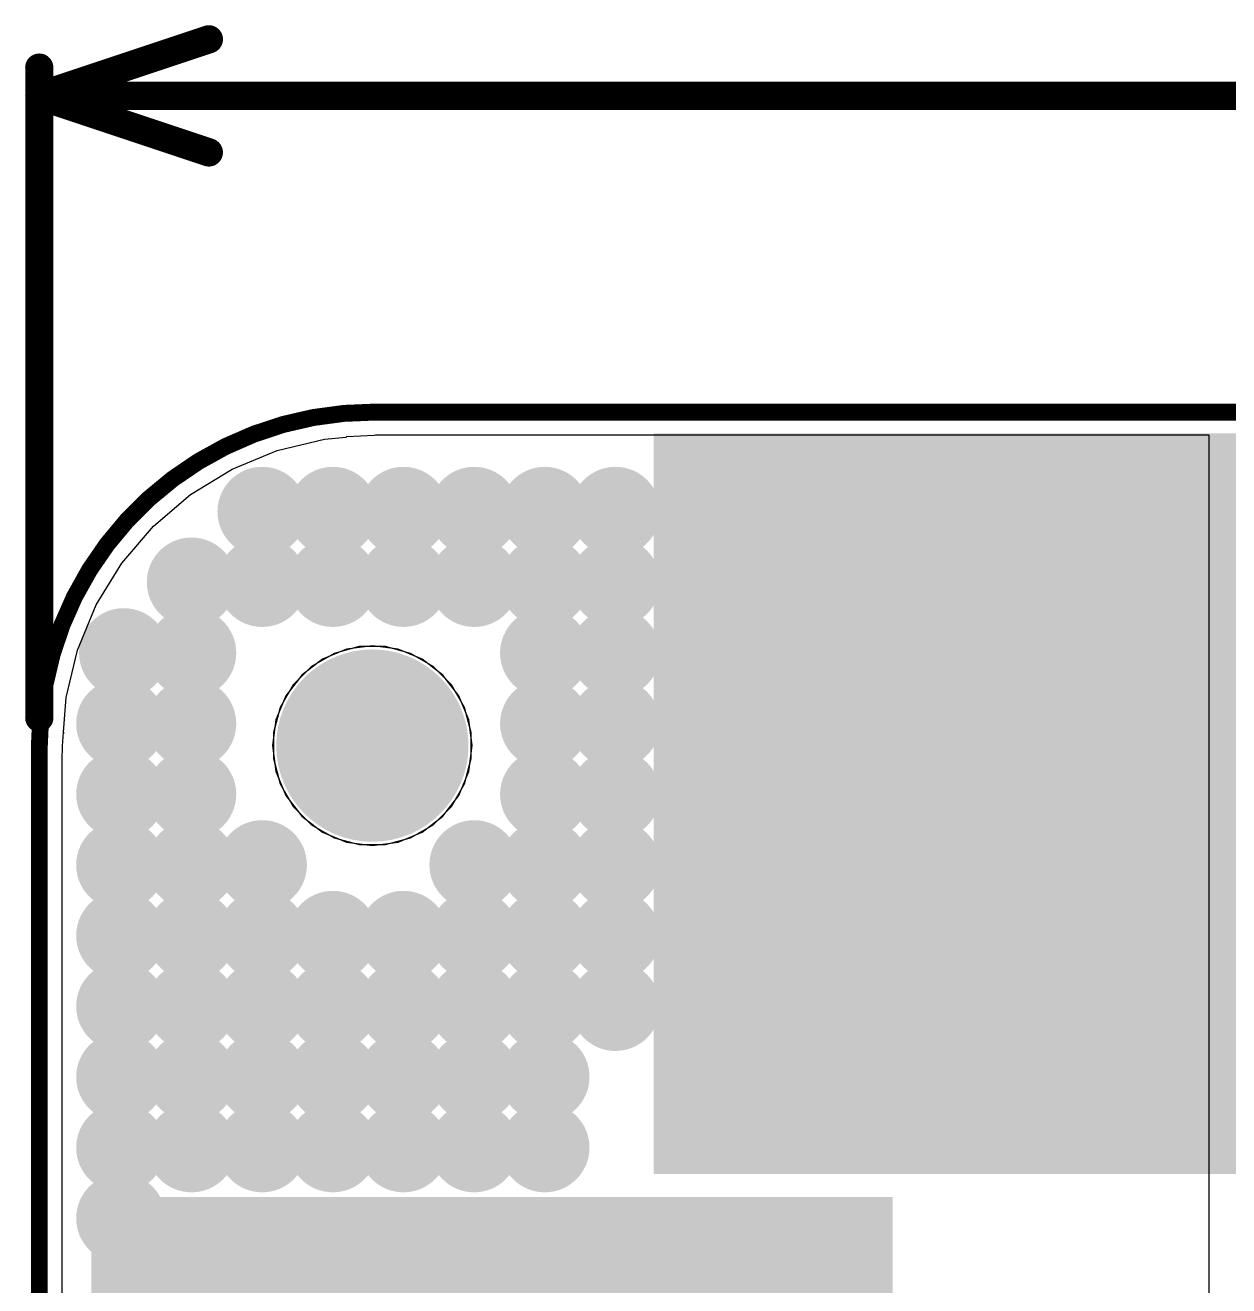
# Model space of a CAD drawing. Header units: millimetres. Extents: x -3 to 5381, y -54 to 5355.
# Drawn here: x -3.13 to 7.69, y -4.85 to 6.48 of the extents above; entities that cross this region are included whole.
import ezdxf

# ---------------------------------------------------------------- set-up
doc = ezdxf.new("R2010")
doc.units = ezdxf.units.MM
for name, color, linetype in [('BottomLayer', 5, 'Continuous'), ('BottomSolder', 6, 'Continuous'), ('Mechanical1', 6, 'Continuous'), ('Mechanical2', 216, 'Continuous'), ('MultiLayer', 9, 'Continuous'), ('PadHoleLayer', 156, 'Continuous'), ('TopLayer', 1, 'Continuous'), ('TopPaste', 8, 'Continuous'), ('TopSolder', 216, 'Continuous'), ('ViaHoleLayer', 16, 'Continuous')]:
    doc.layers.add(name, color=color, linetype=linetype)

# ---------------------------------------------------------------- blocks, each defined once
blk = doc.blocks.new('TO_252_2L_29')
at = {"layer": 'TopLayer'}
blk.add_hatch(color=1, dxfattribs=at).paths.add_polyline_path([(-3.5, 6.95), (3.5, 6.95), (3.5, -0.05), (-3.5, -0.05)])
at = {"layer": 'TopPaste'}
blk.add_hatch(color=8, dxfattribs=at).paths.add_polyline_path([(-3.5, 6.95), (3.5, 6.95), (3.5, -0.05), (-3.5, -0.05)])
at = {"layer": 'TopSolder'}
blk.add_hatch(color=216, dxfattribs=at).paths.add_polyline_path([(-3.602, 7.052), (3.602, 7.052), (3.602, -0.152), (-3.602, -0.152)])
blk = doc.blocks.new('6_5MM_THTPAD_40')
at = {"layer": 'BottomLayer'}
blk.add_hatch(color=5, dxfattribs=at).paths.add_polyline_path([(-8.298688, 3.748532), (-1.847088, 3.748532), (-1.847088, -2.703068), (-8.298688, -2.703068)])
at = {"layer": 'BottomSolder'}
blk.add_hatch(color=6, dxfattribs=at).paths.add_polyline_path([(-8.400288, 3.850132), (-1.745488, 3.850132), (-1.745488, -2.804668), (-8.400288, -2.804668)])
at = {"layer": 'MultiLayer'}
blk.add_hatch(color=9, dxfattribs=at).paths.add_polyline_path([(-8.298688, 3.748532), (-1.847088, 3.748532), (-1.847088, -2.703068), (-8.298688, -2.703068)])
at = {"layer": 'PadHoleLayer'}
h = blk.add_hatch(color=156, dxfattribs=at)
edge = h.paths.add_edge_path()
edge.add_arc((-5.072888, 0.522732), 1.000001, 0, 360)
at = {"layer": 'TopLayer'}
blk.add_hatch(color=1, dxfattribs=at).paths.add_polyline_path([(-8.298688, 3.748532), (-1.847088, 3.748532), (-1.847088, -2.703068), (-8.298688, -2.703068)])
at = {"layer": 'TopSolder'}
blk.add_hatch(color=216, dxfattribs=at).paths.add_polyline_path([(-8.400288, 3.850132), (-1.745488, 3.850132), (-1.745488, -2.804668), (-8.400288, -2.804668)])

msp = doc.modelspace()

# ---------------------------------------------------------------- hatches: boundary and pattern name
at = {"layer": 'BottomLayer'}
h = msp.add_hatch(color=5, dxfattribs=at)
edge = h.paths.add_edge_path()
edge.add_arc((-0.997, 2.107), 0.3, 0, 360)
h = msp.add_hatch(color=5, dxfattribs=at)
edge = h.paths.add_edge_path()
edge.add_arc((-0.362, 2.107), 0.3, 0, 360)
h = msp.add_hatch(color=5, dxfattribs=at)
edge = h.paths.add_edge_path()
edge.add_arc((0.273, 2.107), 0.3, 0, 360)
h = msp.add_hatch(color=5, dxfattribs=at)
edge = h.paths.add_edge_path()
edge.add_arc((0.908, 2.107), 0.3, 0, 360)
h = msp.add_hatch(color=5, dxfattribs=at)
edge = h.paths.add_edge_path()
edge.add_arc((1.543, 2.107), 0.3, 0, 360)
h = msp.add_hatch(color=5, dxfattribs=at)
edge = h.paths.add_edge_path()
edge.add_arc((2.178, 2.107), 0.3, 0, 360)
h = msp.add_hatch(color=5, dxfattribs=at)
edge = h.paths.add_edge_path()
edge.add_arc((-1.632, 1.472), 0.3, 0, 360)
h = msp.add_hatch(color=5, dxfattribs=at)
edge = h.paths.add_edge_path()
edge.add_arc((-0.997, 1.472), 0.3, 0, 360)
h = msp.add_hatch(color=5, dxfattribs=at)
edge = h.paths.add_edge_path()
edge.add_arc((-0.362, 1.472), 0.3, 0, 360)
h = msp.add_hatch(color=5, dxfattribs=at)
edge = h.paths.add_edge_path()
edge.add_arc((0.273, 1.472), 0.3, 0, 360)
h = msp.add_hatch(color=5, dxfattribs=at)
edge = h.paths.add_edge_path()
edge.add_arc((0.908, 1.472), 0.3, 0, 360)
h = msp.add_hatch(color=5, dxfattribs=at)
edge = h.paths.add_edge_path()
edge.add_arc((1.543, 1.472), 0.3, 0, 360)
h = msp.add_hatch(color=5, dxfattribs=at)
edge = h.paths.add_edge_path()
edge.add_arc((2.178, 1.472), 0.3, 0, 360)
h = msp.add_hatch(color=5, dxfattribs=at)
edge = h.paths.add_edge_path()
edge.add_arc((-2.241, 0.837), 0.3, 0, 360)
h = msp.add_hatch(color=5, dxfattribs=at)
edge = h.paths.add_edge_path()
edge.add_arc((-1.632, 0.837), 0.3, 0, 360)
h = msp.add_hatch(color=5, dxfattribs=at)
edge = h.paths.add_edge_path()
edge.add_arc((1.543, 0.837), 0.3, 0, 360)
h = msp.add_hatch(color=5, dxfattribs=at)
edge = h.paths.add_edge_path()
edge.add_arc((2.178, 0.837), 0.3, 0, 360)
h = msp.add_hatch(color=5, dxfattribs=at)
edge = h.paths.add_edge_path()
edge.add_arc((-0.007, 0.004), 0.762, 0, 360)
h = msp.add_hatch(color=5, dxfattribs=at)
edge = h.paths.add_edge_path()
edge.add_arc((-2.267, 0.202), 0.3, 0, 360)
h = msp.add_hatch(color=5, dxfattribs=at)
edge = h.paths.add_edge_path()
edge.add_arc((-1.632, 0.202), 0.3, 0, 360)
h = msp.add_hatch(color=5, dxfattribs=at)
edge = h.paths.add_edge_path()
edge.add_arc((1.543, 0.202), 0.3, 0, 360)
h = msp.add_hatch(color=5, dxfattribs=at)
edge = h.paths.add_edge_path()
edge.add_arc((2.178, 0.202), 0.3, 0, 360)
h = msp.add_hatch(color=5, dxfattribs=at)
edge = h.paths.add_edge_path()
edge.add_arc((-2.267, -0.433), 0.3, 0, 360)
h = msp.add_hatch(color=5, dxfattribs=at)
edge = h.paths.add_edge_path()
edge.add_arc((-1.632, -0.433), 0.3, 0, 360)
h = msp.add_hatch(color=5, dxfattribs=at)
edge = h.paths.add_edge_path()
edge.add_arc((1.543, -0.433), 0.3, 0, 360)
h = msp.add_hatch(color=5, dxfattribs=at)
edge = h.paths.add_edge_path()
edge.add_arc((2.178, -0.433), 0.3, 0, 360)
h = msp.add_hatch(color=5, dxfattribs=at)
edge = h.paths.add_edge_path()
edge.add_arc((-2.267, -1.068), 0.3, 0, 360)
h = msp.add_hatch(color=5, dxfattribs=at)
edge = h.paths.add_edge_path()
edge.add_arc((-1.632, -1.068), 0.3, 0, 360)
h = msp.add_hatch(color=5, dxfattribs=at)
edge = h.paths.add_edge_path()
edge.add_arc((-0.997, -1.068), 0.3, 0, 360)
h = msp.add_hatch(color=5, dxfattribs=at)
edge = h.paths.add_edge_path()
edge.add_arc((0.908, -1.068), 0.3, 0, 360)
h = msp.add_hatch(color=5, dxfattribs=at)
edge = h.paths.add_edge_path()
edge.add_arc((1.543, -1.068), 0.3, 0, 360)
h = msp.add_hatch(color=5, dxfattribs=at)
edge = h.paths.add_edge_path()
edge.add_arc((2.178, -1.068), 0.3, 0, 360)
h = msp.add_hatch(color=5, dxfattribs=at)
edge = h.paths.add_edge_path()
edge.add_arc((-2.267, -1.703), 0.3, 0, 360)
h = msp.add_hatch(color=5, dxfattribs=at)
edge = h.paths.add_edge_path()
edge.add_arc((-1.632, -1.703), 0.3, 0, 360)
h = msp.add_hatch(color=5, dxfattribs=at)
edge = h.paths.add_edge_path()
edge.add_arc((-0.997, -1.703), 0.3, 0, 360)
h = msp.add_hatch(color=5, dxfattribs=at)
edge = h.paths.add_edge_path()
edge.add_arc((-0.362, -1.703), 0.3, 0, 360)
h = msp.add_hatch(color=5, dxfattribs=at)
edge = h.paths.add_edge_path()
edge.add_arc((0.273, -1.703), 0.3, 0, 360)
h = msp.add_hatch(color=5, dxfattribs=at)
edge = h.paths.add_edge_path()
edge.add_arc((0.908, -1.703), 0.3, 0, 360)
h = msp.add_hatch(color=5, dxfattribs=at)
edge = h.paths.add_edge_path()
edge.add_arc((1.543, -1.703), 0.3, 0, 360)
h = msp.add_hatch(color=5, dxfattribs=at)
edge = h.paths.add_edge_path()
edge.add_arc((2.178, -1.703), 0.3, 0, 360)
h = msp.add_hatch(color=5, dxfattribs=at)
edge = h.paths.add_edge_path()
edge.add_arc((-2.267, -2.338), 0.3, 0, 360)
h = msp.add_hatch(color=5, dxfattribs=at)
edge = h.paths.add_edge_path()
edge.add_arc((-1.632, -2.338), 0.3, 0, 360)
h = msp.add_hatch(color=5, dxfattribs=at)
edge = h.paths.add_edge_path()
edge.add_arc((-0.997, -2.338), 0.3, 0, 360)
h = msp.add_hatch(color=5, dxfattribs=at)
edge = h.paths.add_edge_path()
edge.add_arc((-0.362, -2.338), 0.3, 0, 360)
h = msp.add_hatch(color=5, dxfattribs=at)
edge = h.paths.add_edge_path()
edge.add_arc((0.273, -2.338), 0.3, 0, 360)
h = msp.add_hatch(color=5, dxfattribs=at)
edge = h.paths.add_edge_path()
edge.add_arc((0.908, -2.338), 0.3, 0, 360)
h = msp.add_hatch(color=5, dxfattribs=at)
edge = h.paths.add_edge_path()
edge.add_arc((1.543, -2.338), 0.3, 0, 360)
h = msp.add_hatch(color=5, dxfattribs=at)
edge = h.paths.add_edge_path()
edge.add_arc((2.178, -2.338), 0.3, 0, 360)
h = msp.add_hatch(color=5, dxfattribs=at)
edge = h.paths.add_edge_path()
edge.add_arc((-2.267, -2.973), 0.3, 0, 360)
h = msp.add_hatch(color=5, dxfattribs=at)
edge = h.paths.add_edge_path()
edge.add_arc((-1.632, -2.973), 0.3, 0, 360)
h = msp.add_hatch(color=5, dxfattribs=at)
edge = h.paths.add_edge_path()
edge.add_arc((-0.997, -2.973), 0.3, 0, 360)
h = msp.add_hatch(color=5, dxfattribs=at)
edge = h.paths.add_edge_path()
edge.add_arc((-0.362, -2.973), 0.3, 0, 360)
h = msp.add_hatch(color=5, dxfattribs=at)
edge = h.paths.add_edge_path()
edge.add_arc((0.273, -2.973), 0.3, 0, 360)
h = msp.add_hatch(color=5, dxfattribs=at)
edge = h.paths.add_edge_path()
edge.add_arc((0.908, -2.973), 0.3, 0, 360)
h = msp.add_hatch(color=5, dxfattribs=at)
edge = h.paths.add_edge_path()
edge.add_arc((1.543, -2.973), 0.3, 0, 360)
h = msp.add_hatch(color=5, dxfattribs=at)
edge = h.paths.add_edge_path()
edge.add_arc((-2.267, -3.608), 0.3, 0, 360)
h = msp.add_hatch(color=5, dxfattribs=at)
edge = h.paths.add_edge_path()
edge.add_arc((-1.632, -3.608), 0.3, 0, 360)
h = msp.add_hatch(color=5, dxfattribs=at)
edge = h.paths.add_edge_path()
edge.add_arc((-0.997, -3.608), 0.3, 0, 360)
h = msp.add_hatch(color=5, dxfattribs=at)
edge = h.paths.add_edge_path()
edge.add_arc((-0.362, -3.608), 0.3, 0, 360)
h = msp.add_hatch(color=5, dxfattribs=at)
edge = h.paths.add_edge_path()
edge.add_arc((0.273, -3.608), 0.3, 0, 360)
h = msp.add_hatch(color=5, dxfattribs=at)
edge = h.paths.add_edge_path()
edge.add_arc((0.908, -3.608), 0.3, 0, 360)
h = msp.add_hatch(color=5, dxfattribs=at)
edge = h.paths.add_edge_path()
edge.add_arc((1.543, -3.608), 0.3, 0, 360)
h = msp.add_hatch(color=5, dxfattribs=at)
edge = h.paths.add_edge_path()
edge.add_arc((-2.267, -4.243), 0.3, 0, 360)
at = {"layer": 'BottomSolder'}
h = msp.add_hatch(color=6, dxfattribs=at)
edge = h.paths.add_edge_path()
edge.add_arc((-0.997, 2.107), 0.402, 0, 360)
h = msp.add_hatch(color=6, dxfattribs=at)
edge = h.paths.add_edge_path()
edge.add_arc((-0.362, 2.107), 0.402, 0, 360)
h = msp.add_hatch(color=6, dxfattribs=at)
edge = h.paths.add_edge_path()
edge.add_arc((0.273, 2.107), 0.402, 0, 360)
h = msp.add_hatch(color=6, dxfattribs=at)
edge = h.paths.add_edge_path()
edge.add_arc((0.908, 2.107), 0.402, 0, 360)
h = msp.add_hatch(color=6, dxfattribs=at)
edge = h.paths.add_edge_path()
edge.add_arc((1.543, 2.107), 0.402, 0, 360)
h = msp.add_hatch(color=6, dxfattribs=at)
edge = h.paths.add_edge_path()
edge.add_arc((2.178, 2.107), 0.402, 0, 360)
h = msp.add_hatch(color=6, dxfattribs=at)
edge = h.paths.add_edge_path()
edge.add_arc((-1.632, 1.472), 0.402, 0, 360)
h = msp.add_hatch(color=6, dxfattribs=at)
edge = h.paths.add_edge_path()
edge.add_arc((-0.997, 1.472), 0.402, 0, 360)
h = msp.add_hatch(color=6, dxfattribs=at)
edge = h.paths.add_edge_path()
edge.add_arc((-0.362, 1.472), 0.402, 0, 360)
h = msp.add_hatch(color=6, dxfattribs=at)
edge = h.paths.add_edge_path()
edge.add_arc((0.273, 1.472), 0.402, 0, 360)
h = msp.add_hatch(color=6, dxfattribs=at)
edge = h.paths.add_edge_path()
edge.add_arc((0.908, 1.472), 0.402, 0, 360)
h = msp.add_hatch(color=6, dxfattribs=at)
edge = h.paths.add_edge_path()
edge.add_arc((1.543, 1.472), 0.402, 0, 360)
h = msp.add_hatch(color=6, dxfattribs=at)
edge = h.paths.add_edge_path()
edge.add_arc((2.178, 1.472), 0.402, 0, 360)
h = msp.add_hatch(color=6, dxfattribs=at)
edge = h.paths.add_edge_path()
edge.add_arc((-2.241, 0.837), 0.402, 0, 360)
h = msp.add_hatch(color=6, dxfattribs=at)
edge = h.paths.add_edge_path()
edge.add_arc((-1.632, 0.837), 0.402, 0, 360)
h = msp.add_hatch(color=6, dxfattribs=at)
edge = h.paths.add_edge_path()
edge.add_arc((1.543, 0.837), 0.402, 0, 360)
h = msp.add_hatch(color=6, dxfattribs=at)
edge = h.paths.add_edge_path()
edge.add_arc((2.178, 0.837), 0.402, 0, 360)
h = msp.add_hatch(color=6, dxfattribs=at)
edge = h.paths.add_edge_path()
edge.add_arc((-0.007, 0.004), 0.864, 0, 360)
h = msp.add_hatch(color=6, dxfattribs=at)
edge = h.paths.add_edge_path()
edge.add_arc((-2.267, 0.202), 0.402, 0, 360)
h = msp.add_hatch(color=6, dxfattribs=at)
edge = h.paths.add_edge_path()
edge.add_arc((-1.632, 0.202), 0.402, 0, 360)
h = msp.add_hatch(color=6, dxfattribs=at)
edge = h.paths.add_edge_path()
edge.add_arc((1.543, 0.202), 0.402, 0, 360)
h = msp.add_hatch(color=6, dxfattribs=at)
edge = h.paths.add_edge_path()
edge.add_arc((2.178, 0.202), 0.402, 0, 360)
h = msp.add_hatch(color=6, dxfattribs=at)
edge = h.paths.add_edge_path()
edge.add_arc((-2.267, -0.433), 0.402, 0, 360)
h = msp.add_hatch(color=6, dxfattribs=at)
edge = h.paths.add_edge_path()
edge.add_arc((-1.632, -0.433), 0.402, 0, 360)
h = msp.add_hatch(color=6, dxfattribs=at)
edge = h.paths.add_edge_path()
edge.add_arc((1.543, -0.433), 0.402, 0, 360)
h = msp.add_hatch(color=6, dxfattribs=at)
edge = h.paths.add_edge_path()
edge.add_arc((2.178, -0.433), 0.402, 0, 360)
h = msp.add_hatch(color=6, dxfattribs=at)
edge = h.paths.add_edge_path()
edge.add_arc((-2.267, -1.068), 0.402, 0, 360)
h = msp.add_hatch(color=6, dxfattribs=at)
edge = h.paths.add_edge_path()
edge.add_arc((-1.632, -1.068), 0.402, 0, 360)
h = msp.add_hatch(color=6, dxfattribs=at)
edge = h.paths.add_edge_path()
edge.add_arc((-0.997, -1.068), 0.402, 0, 360)
h = msp.add_hatch(color=6, dxfattribs=at)
edge = h.paths.add_edge_path()
edge.add_arc((0.908, -1.068), 0.402, 0, 360)
h = msp.add_hatch(color=6, dxfattribs=at)
edge = h.paths.add_edge_path()
edge.add_arc((1.543, -1.068), 0.402, 0, 360)
h = msp.add_hatch(color=6, dxfattribs=at)
edge = h.paths.add_edge_path()
edge.add_arc((2.178, -1.068), 0.402, 0, 360)
h = msp.add_hatch(color=6, dxfattribs=at)
edge = h.paths.add_edge_path()
edge.add_arc((-2.267, -1.703), 0.402, 0, 360)
h = msp.add_hatch(color=6, dxfattribs=at)
edge = h.paths.add_edge_path()
edge.add_arc((-1.632, -1.703), 0.402, 0, 360)
h = msp.add_hatch(color=6, dxfattribs=at)
edge = h.paths.add_edge_path()
edge.add_arc((-0.997, -1.703), 0.402, 0, 360)
h = msp.add_hatch(color=6, dxfattribs=at)
edge = h.paths.add_edge_path()
edge.add_arc((-0.362, -1.703), 0.402, 0, 360)
h = msp.add_hatch(color=6, dxfattribs=at)
edge = h.paths.add_edge_path()
edge.add_arc((0.273, -1.703), 0.402, 0, 360)
h = msp.add_hatch(color=6, dxfattribs=at)
edge = h.paths.add_edge_path()
edge.add_arc((0.908, -1.703), 0.402, 0, 360)
h = msp.add_hatch(color=6, dxfattribs=at)
edge = h.paths.add_edge_path()
edge.add_arc((1.543, -1.703), 0.402, 0, 360)
h = msp.add_hatch(color=6, dxfattribs=at)
edge = h.paths.add_edge_path()
edge.add_arc((2.178, -1.703), 0.402, 0, 360)
h = msp.add_hatch(color=6, dxfattribs=at)
edge = h.paths.add_edge_path()
edge.add_arc((-2.267, -2.338), 0.402, 0, 360)
h = msp.add_hatch(color=6, dxfattribs=at)
edge = h.paths.add_edge_path()
edge.add_arc((-1.632, -2.338), 0.402, 0, 360)
h = msp.add_hatch(color=6, dxfattribs=at)
edge = h.paths.add_edge_path()
edge.add_arc((-0.997, -2.338), 0.402, 0, 360)
h = msp.add_hatch(color=6, dxfattribs=at)
edge = h.paths.add_edge_path()
edge.add_arc((-0.362, -2.338), 0.402, 0, 360)
h = msp.add_hatch(color=6, dxfattribs=at)
edge = h.paths.add_edge_path()
edge.add_arc((0.273, -2.338), 0.402, 0, 360)
h = msp.add_hatch(color=6, dxfattribs=at)
edge = h.paths.add_edge_path()
edge.add_arc((0.908, -2.338), 0.402, 0, 360)
h = msp.add_hatch(color=6, dxfattribs=at)
edge = h.paths.add_edge_path()
edge.add_arc((1.543, -2.338), 0.402, 0, 360)
h = msp.add_hatch(color=6, dxfattribs=at)
edge = h.paths.add_edge_path()
edge.add_arc((2.178, -2.338), 0.402, 0, 360)
h = msp.add_hatch(color=6, dxfattribs=at)
edge = h.paths.add_edge_path()
edge.add_arc((-2.267, -2.973), 0.402, 0, 360)
h = msp.add_hatch(color=6, dxfattribs=at)
edge = h.paths.add_edge_path()
edge.add_arc((-1.632, -2.973), 0.402, 0, 360)
h = msp.add_hatch(color=6, dxfattribs=at)
edge = h.paths.add_edge_path()
edge.add_arc((-0.997, -2.973), 0.402, 0, 360)
h = msp.add_hatch(color=6, dxfattribs=at)
edge = h.paths.add_edge_path()
edge.add_arc((-0.362, -2.973), 0.402, 0, 360)
h = msp.add_hatch(color=6, dxfattribs=at)
edge = h.paths.add_edge_path()
edge.add_arc((0.273, -2.973), 0.402, 0, 360)
h = msp.add_hatch(color=6, dxfattribs=at)
edge = h.paths.add_edge_path()
edge.add_arc((0.908, -2.973), 0.402, 0, 360)
h = msp.add_hatch(color=6, dxfattribs=at)
edge = h.paths.add_edge_path()
edge.add_arc((1.543, -2.973), 0.402, 0, 360)
h = msp.add_hatch(color=6, dxfattribs=at)
edge = h.paths.add_edge_path()
edge.add_arc((-2.267, -3.608), 0.402, 0, 360)
h = msp.add_hatch(color=6, dxfattribs=at)
edge = h.paths.add_edge_path()
edge.add_arc((-1.632, -3.608), 0.402, 0, 360)
h = msp.add_hatch(color=6, dxfattribs=at)
edge = h.paths.add_edge_path()
edge.add_arc((-0.997, -3.608), 0.402, 0, 360)
h = msp.add_hatch(color=6, dxfattribs=at)
edge = h.paths.add_edge_path()
edge.add_arc((-0.362, -3.608), 0.402, 0, 360)
h = msp.add_hatch(color=6, dxfattribs=at)
edge = h.paths.add_edge_path()
edge.add_arc((0.273, -3.608), 0.402, 0, 360)
h = msp.add_hatch(color=6, dxfattribs=at)
edge = h.paths.add_edge_path()
edge.add_arc((0.908, -3.608), 0.402, 0, 360)
h = msp.add_hatch(color=6, dxfattribs=at)
edge = h.paths.add_edge_path()
edge.add_arc((1.543, -3.608), 0.402, 0, 360)
h = msp.add_hatch(color=6, dxfattribs=at)
edge = h.paths.add_edge_path()
edge.add_arc((-2.267, -4.243), 0.402, 0, 360)
at = {"layer": 'MultiLayer'}
h = msp.add_hatch(color=9, dxfattribs=at)
edge = h.paths.add_edge_path()
edge.add_arc((-0.007, 0.004), 0.762, 0, 360)
at = {"layer": 'PadHoleLayer'}
h = msp.add_hatch(color=156, dxfattribs=at)
edge = h.paths.add_edge_path()
edge.add_arc((-0.007, 0.004), 0.762, 0, 360)
at = {"layer": 'TopLayer'}
h = msp.add_hatch(color=1, dxfattribs=at)
edge = h.paths.add_edge_path()
edge.add_arc((-0.997, 2.107), 0.3, 0, 360)
h = msp.add_hatch(color=1, dxfattribs=at)
edge = h.paths.add_edge_path()
edge.add_arc((-0.362, 2.107), 0.3, 0, 360)
h = msp.add_hatch(color=1, dxfattribs=at)
edge = h.paths.add_edge_path()
edge.add_arc((0.273, 2.107), 0.3, 0, 360)
h = msp.add_hatch(color=1, dxfattribs=at)
edge = h.paths.add_edge_path()
edge.add_arc((0.908, 2.107), 0.3, 0, 360)
h = msp.add_hatch(color=1, dxfattribs=at)
edge = h.paths.add_edge_path()
edge.add_arc((1.543, 2.107), 0.3, 0, 360)
h = msp.add_hatch(color=1, dxfattribs=at)
edge = h.paths.add_edge_path()
edge.add_arc((2.178, 2.107), 0.3, 0, 360)
h = msp.add_hatch(color=1, dxfattribs=at)
edge = h.paths.add_edge_path()
edge.add_arc((-1.632, 1.472), 0.3, 0, 360)
h = msp.add_hatch(color=1, dxfattribs=at)
edge = h.paths.add_edge_path()
edge.add_arc((-0.997, 1.472), 0.3, 0, 360)
h = msp.add_hatch(color=1, dxfattribs=at)
edge = h.paths.add_edge_path()
edge.add_arc((-0.362, 1.472), 0.3, 0, 360)
h = msp.add_hatch(color=1, dxfattribs=at)
edge = h.paths.add_edge_path()
edge.add_arc((0.273, 1.472), 0.3, 0, 360)
h = msp.add_hatch(color=1, dxfattribs=at)
edge = h.paths.add_edge_path()
edge.add_arc((0.908, 1.472), 0.3, 0, 360)
h = msp.add_hatch(color=1, dxfattribs=at)
edge = h.paths.add_edge_path()
edge.add_arc((1.543, 1.472), 0.3, 0, 360)
h = msp.add_hatch(color=1, dxfattribs=at)
edge = h.paths.add_edge_path()
edge.add_arc((2.178, 1.472), 0.3, 0, 360)
h = msp.add_hatch(color=1, dxfattribs=at)
edge = h.paths.add_edge_path()
edge.add_arc((-2.241, 0.837), 0.3, 0, 360)
h = msp.add_hatch(color=1, dxfattribs=at)
edge = h.paths.add_edge_path()
edge.add_arc((-1.632, 0.837), 0.3, 0, 360)
h = msp.add_hatch(color=1, dxfattribs=at)
edge = h.paths.add_edge_path()
edge.add_arc((1.543, 0.837), 0.3, 0, 360)
h = msp.add_hatch(color=1, dxfattribs=at)
edge = h.paths.add_edge_path()
edge.add_arc((2.178, 0.837), 0.3, 0, 360)
h = msp.add_hatch(color=1, dxfattribs=at)
edge = h.paths.add_edge_path()
edge.add_arc((-0.007, 0.004), 0.762, 0, 360)
h = msp.add_hatch(color=1, dxfattribs=at)
edge = h.paths.add_edge_path()
edge.add_arc((-2.267, 0.202), 0.3, 0, 360)
h = msp.add_hatch(color=1, dxfattribs=at)
edge = h.paths.add_edge_path()
edge.add_arc((-1.632, 0.202), 0.3, 0, 360)
h = msp.add_hatch(color=1, dxfattribs=at)
edge = h.paths.add_edge_path()
edge.add_arc((1.543, 0.202), 0.3, 0, 360)
h = msp.add_hatch(color=1, dxfattribs=at)
edge = h.paths.add_edge_path()
edge.add_arc((2.178, 0.202), 0.3, 0, 360)
h = msp.add_hatch(color=1, dxfattribs=at)
edge = h.paths.add_edge_path()
edge.add_arc((-2.267, -0.433), 0.3, 0, 360)
h = msp.add_hatch(color=1, dxfattribs=at)
edge = h.paths.add_edge_path()
edge.add_arc((-1.632, -0.433), 0.3, 0, 360)
h = msp.add_hatch(color=1, dxfattribs=at)
edge = h.paths.add_edge_path()
edge.add_arc((1.543, -0.433), 0.3, 0, 360)
h = msp.add_hatch(color=1, dxfattribs=at)
edge = h.paths.add_edge_path()
edge.add_arc((2.178, -0.433), 0.3, 0, 360)
h = msp.add_hatch(color=1, dxfattribs=at)
edge = h.paths.add_edge_path()
edge.add_arc((-2.267, -1.068), 0.3, 0, 360)
h = msp.add_hatch(color=1, dxfattribs=at)
edge = h.paths.add_edge_path()
edge.add_arc((-1.632, -1.068), 0.3, 0, 360)
h = msp.add_hatch(color=1, dxfattribs=at)
edge = h.paths.add_edge_path()
edge.add_arc((-0.997, -1.068), 0.3, 0, 360)
h = msp.add_hatch(color=1, dxfattribs=at)
edge = h.paths.add_edge_path()
edge.add_arc((0.908, -1.068), 0.3, 0, 360)
h = msp.add_hatch(color=1, dxfattribs=at)
edge = h.paths.add_edge_path()
edge.add_arc((1.543, -1.068), 0.3, 0, 360)
h = msp.add_hatch(color=1, dxfattribs=at)
edge = h.paths.add_edge_path()
edge.add_arc((2.178, -1.068), 0.3, 0, 360)
h = msp.add_hatch(color=1, dxfattribs=at)
edge = h.paths.add_edge_path()
edge.add_arc((-2.267, -1.703), 0.3, 0, 360)
h = msp.add_hatch(color=1, dxfattribs=at)
edge = h.paths.add_edge_path()
edge.add_arc((-1.632, -1.703), 0.3, 0, 360)
h = msp.add_hatch(color=1, dxfattribs=at)
edge = h.paths.add_edge_path()
edge.add_arc((-0.997, -1.703), 0.3, 0, 360)
h = msp.add_hatch(color=1, dxfattribs=at)
edge = h.paths.add_edge_path()
edge.add_arc((-0.362, -1.703), 0.3, 0, 360)
h = msp.add_hatch(color=1, dxfattribs=at)
edge = h.paths.add_edge_path()
edge.add_arc((0.273, -1.703), 0.3, 0, 360)
h = msp.add_hatch(color=1, dxfattribs=at)
edge = h.paths.add_edge_path()
edge.add_arc((0.908, -1.703), 0.3, 0, 360)
h = msp.add_hatch(color=1, dxfattribs=at)
edge = h.paths.add_edge_path()
edge.add_arc((1.543, -1.703), 0.3, 0, 360)
h = msp.add_hatch(color=1, dxfattribs=at)
edge = h.paths.add_edge_path()
edge.add_arc((2.178, -1.703), 0.3, 0, 360)
h = msp.add_hatch(color=1, dxfattribs=at)
edge = h.paths.add_edge_path()
edge.add_arc((-2.267, -2.338), 0.3, 0, 360)
h = msp.add_hatch(color=1, dxfattribs=at)
edge = h.paths.add_edge_path()
edge.add_arc((-1.632, -2.338), 0.3, 0, 360)
h = msp.add_hatch(color=1, dxfattribs=at)
edge = h.paths.add_edge_path()
edge.add_arc((-0.997, -2.338), 0.3, 0, 360)
h = msp.add_hatch(color=1, dxfattribs=at)
edge = h.paths.add_edge_path()
edge.add_arc((-0.362, -2.338), 0.3, 0, 360)
h = msp.add_hatch(color=1, dxfattribs=at)
edge = h.paths.add_edge_path()
edge.add_arc((0.273, -2.338), 0.3, 0, 360)
h = msp.add_hatch(color=1, dxfattribs=at)
edge = h.paths.add_edge_path()
edge.add_arc((0.908, -2.338), 0.3, 0, 360)
h = msp.add_hatch(color=1, dxfattribs=at)
edge = h.paths.add_edge_path()
edge.add_arc((1.543, -2.338), 0.3, 0, 360)
h = msp.add_hatch(color=1, dxfattribs=at)
edge = h.paths.add_edge_path()
edge.add_arc((2.178, -2.338), 0.3, 0, 360)
h = msp.add_hatch(color=1, dxfattribs=at)
edge = h.paths.add_edge_path()
edge.add_arc((-2.267, -2.973), 0.3, 0, 360)
h = msp.add_hatch(color=1, dxfattribs=at)
edge = h.paths.add_edge_path()
edge.add_arc((-1.632, -2.973), 0.3, 0, 360)
h = msp.add_hatch(color=1, dxfattribs=at)
edge = h.paths.add_edge_path()
edge.add_arc((-0.997, -2.973), 0.3, 0, 360)
h = msp.add_hatch(color=1, dxfattribs=at)
edge = h.paths.add_edge_path()
edge.add_arc((-0.362, -2.973), 0.3, 0, 360)
h = msp.add_hatch(color=1, dxfattribs=at)
edge = h.paths.add_edge_path()
edge.add_arc((0.273, -2.973), 0.3, 0, 360)
h = msp.add_hatch(color=1, dxfattribs=at)
edge = h.paths.add_edge_path()
edge.add_arc((0.908, -2.973), 0.3, 0, 360)
h = msp.add_hatch(color=1, dxfattribs=at)
edge = h.paths.add_edge_path()
edge.add_arc((1.543, -2.973), 0.3, 0, 360)
h = msp.add_hatch(color=1, dxfattribs=at)
edge = h.paths.add_edge_path()
edge.add_arc((-2.267, -3.608), 0.3, 0, 360)
h = msp.add_hatch(color=1, dxfattribs=at)
edge = h.paths.add_edge_path()
edge.add_arc((-1.632, -3.608), 0.3, 0, 360)
h = msp.add_hatch(color=1, dxfattribs=at)
edge = h.paths.add_edge_path()
edge.add_arc((-0.997, -3.608), 0.3, 0, 360)
h = msp.add_hatch(color=1, dxfattribs=at)
edge = h.paths.add_edge_path()
edge.add_arc((-0.362, -3.608), 0.3, 0, 360)
h = msp.add_hatch(color=1, dxfattribs=at)
edge = h.paths.add_edge_path()
edge.add_arc((0.273, -3.608), 0.3, 0, 360)
h = msp.add_hatch(color=1, dxfattribs=at)
edge = h.paths.add_edge_path()
edge.add_arc((0.908, -3.608), 0.3, 0, 360)
h = msp.add_hatch(color=1, dxfattribs=at)
edge = h.paths.add_edge_path()
edge.add_arc((1.543, -3.608), 0.3, 0, 360)
h = msp.add_hatch(color=1, dxfattribs=at)
edge = h.paths.add_edge_path()
edge.add_arc((-2.267, -4.243), 0.3, 0, 360)
at = {"layer": 'TopSolder'}
h = msp.add_hatch(color=216, dxfattribs=at)
edge = h.paths.add_edge_path()
edge.add_arc((-0.997, 2.107), 0.402, 0, 360)
h = msp.add_hatch(color=216, dxfattribs=at)
edge = h.paths.add_edge_path()
edge.add_arc((-0.362, 2.107), 0.402, 0, 360)
h = msp.add_hatch(color=216, dxfattribs=at)
edge = h.paths.add_edge_path()
edge.add_arc((0.273, 2.107), 0.402, 0, 360)
h = msp.add_hatch(color=216, dxfattribs=at)
edge = h.paths.add_edge_path()
edge.add_arc((0.908, 2.107), 0.402, 0, 360)
h = msp.add_hatch(color=216, dxfattribs=at)
edge = h.paths.add_edge_path()
edge.add_arc((1.543, 2.107), 0.402, 0, 360)
h = msp.add_hatch(color=216, dxfattribs=at)
edge = h.paths.add_edge_path()
edge.add_arc((2.178, 2.107), 0.402, 0, 360)
h = msp.add_hatch(color=216, dxfattribs=at)
edge = h.paths.add_edge_path()
edge.add_arc((-1.632, 1.472), 0.402, 0, 360)
h = msp.add_hatch(color=216, dxfattribs=at)
edge = h.paths.add_edge_path()
edge.add_arc((-0.997, 1.472), 0.402, 0, 360)
h = msp.add_hatch(color=216, dxfattribs=at)
edge = h.paths.add_edge_path()
edge.add_arc((-0.362, 1.472), 0.402, 0, 360)
h = msp.add_hatch(color=216, dxfattribs=at)
edge = h.paths.add_edge_path()
edge.add_arc((0.273, 1.472), 0.402, 0, 360)
h = msp.add_hatch(color=216, dxfattribs=at)
edge = h.paths.add_edge_path()
edge.add_arc((0.908, 1.472), 0.402, 0, 360)
h = msp.add_hatch(color=216, dxfattribs=at)
edge = h.paths.add_edge_path()
edge.add_arc((1.543, 1.472), 0.402, 0, 360)
h = msp.add_hatch(color=216, dxfattribs=at)
edge = h.paths.add_edge_path()
edge.add_arc((2.178, 1.472), 0.402, 0, 360)
h = msp.add_hatch(color=216, dxfattribs=at)
edge = h.paths.add_edge_path()
edge.add_arc((-2.241, 0.837), 0.402, 0, 360)
h = msp.add_hatch(color=216, dxfattribs=at)
edge = h.paths.add_edge_path()
edge.add_arc((-1.632, 0.837), 0.402, 0, 360)
h = msp.add_hatch(color=216, dxfattribs=at)
edge = h.paths.add_edge_path()
edge.add_arc((1.543, 0.837), 0.402, 0, 360)
h = msp.add_hatch(color=216, dxfattribs=at)
edge = h.paths.add_edge_path()
edge.add_arc((2.178, 0.837), 0.402, 0, 360)
h = msp.add_hatch(color=216, dxfattribs=at)
edge = h.paths.add_edge_path()
edge.add_arc((-0.007, 0.004), 0.864, 0, 360)
h = msp.add_hatch(color=216, dxfattribs=at)
edge = h.paths.add_edge_path()
edge.add_arc((-2.267, 0.202), 0.402, 0, 360)
h = msp.add_hatch(color=216, dxfattribs=at)
edge = h.paths.add_edge_path()
edge.add_arc((-1.632, 0.202), 0.402, 0, 360)
h = msp.add_hatch(color=216, dxfattribs=at)
edge = h.paths.add_edge_path()
edge.add_arc((1.543, 0.202), 0.402, 0, 360)
h = msp.add_hatch(color=216, dxfattribs=at)
edge = h.paths.add_edge_path()
edge.add_arc((2.178, 0.202), 0.402, 0, 360)
h = msp.add_hatch(color=216, dxfattribs=at)
edge = h.paths.add_edge_path()
edge.add_arc((-2.267, -0.433), 0.402, 0, 360)
h = msp.add_hatch(color=216, dxfattribs=at)
edge = h.paths.add_edge_path()
edge.add_arc((-1.632, -0.433), 0.402, 0, 360)
h = msp.add_hatch(color=216, dxfattribs=at)
edge = h.paths.add_edge_path()
edge.add_arc((1.543, -0.433), 0.402, 0, 360)
h = msp.add_hatch(color=216, dxfattribs=at)
edge = h.paths.add_edge_path()
edge.add_arc((2.178, -0.433), 0.402, 0, 360)
h = msp.add_hatch(color=216, dxfattribs=at)
edge = h.paths.add_edge_path()
edge.add_arc((-2.267, -1.068), 0.402, 0, 360)
h = msp.add_hatch(color=216, dxfattribs=at)
edge = h.paths.add_edge_path()
edge.add_arc((-1.632, -1.068), 0.402, 0, 360)
h = msp.add_hatch(color=216, dxfattribs=at)
edge = h.paths.add_edge_path()
edge.add_arc((-0.997, -1.068), 0.402, 0, 360)
h = msp.add_hatch(color=216, dxfattribs=at)
edge = h.paths.add_edge_path()
edge.add_arc((0.908, -1.068), 0.402, 0, 360)
h = msp.add_hatch(color=216, dxfattribs=at)
edge = h.paths.add_edge_path()
edge.add_arc((1.543, -1.068), 0.402, 0, 360)
h = msp.add_hatch(color=216, dxfattribs=at)
edge = h.paths.add_edge_path()
edge.add_arc((2.178, -1.068), 0.402, 0, 360)
h = msp.add_hatch(color=216, dxfattribs=at)
edge = h.paths.add_edge_path()
edge.add_arc((-2.267, -1.703), 0.402, 0, 360)
h = msp.add_hatch(color=216, dxfattribs=at)
edge = h.paths.add_edge_path()
edge.add_arc((-1.632, -1.703), 0.402, 0, 360)
h = msp.add_hatch(color=216, dxfattribs=at)
edge = h.paths.add_edge_path()
edge.add_arc((-0.997, -1.703), 0.402, 0, 360)
h = msp.add_hatch(color=216, dxfattribs=at)
edge = h.paths.add_edge_path()
edge.add_arc((-0.362, -1.703), 0.402, 0, 360)
h = msp.add_hatch(color=216, dxfattribs=at)
edge = h.paths.add_edge_path()
edge.add_arc((0.273, -1.703), 0.402, 0, 360)
h = msp.add_hatch(color=216, dxfattribs=at)
edge = h.paths.add_edge_path()
edge.add_arc((0.908, -1.703), 0.402, 0, 360)
h = msp.add_hatch(color=216, dxfattribs=at)
edge = h.paths.add_edge_path()
edge.add_arc((1.543, -1.703), 0.402, 0, 360)
h = msp.add_hatch(color=216, dxfattribs=at)
edge = h.paths.add_edge_path()
edge.add_arc((2.178, -1.703), 0.402, 0, 360)
h = msp.add_hatch(color=216, dxfattribs=at)
edge = h.paths.add_edge_path()
edge.add_arc((-2.267, -2.338), 0.402, 0, 360)
h = msp.add_hatch(color=216, dxfattribs=at)
edge = h.paths.add_edge_path()
edge.add_arc((-1.632, -2.338), 0.402, 0, 360)
h = msp.add_hatch(color=216, dxfattribs=at)
edge = h.paths.add_edge_path()
edge.add_arc((-0.997, -2.338), 0.402, 0, 360)
h = msp.add_hatch(color=216, dxfattribs=at)
edge = h.paths.add_edge_path()
edge.add_arc((-0.362, -2.338), 0.402, 0, 360)
h = msp.add_hatch(color=216, dxfattribs=at)
edge = h.paths.add_edge_path()
edge.add_arc((0.273, -2.338), 0.402, 0, 360)
h = msp.add_hatch(color=216, dxfattribs=at)
edge = h.paths.add_edge_path()
edge.add_arc((0.908, -2.338), 0.402, 0, 360)
h = msp.add_hatch(color=216, dxfattribs=at)
edge = h.paths.add_edge_path()
edge.add_arc((1.543, -2.338), 0.402, 0, 360)
h = msp.add_hatch(color=216, dxfattribs=at)
edge = h.paths.add_edge_path()
edge.add_arc((2.178, -2.338), 0.402, 0, 360)
h = msp.add_hatch(color=216, dxfattribs=at)
edge = h.paths.add_edge_path()
edge.add_arc((-2.267, -2.973), 0.402, 0, 360)
h = msp.add_hatch(color=216, dxfattribs=at)
edge = h.paths.add_edge_path()
edge.add_arc((-1.632, -2.973), 0.402, 0, 360)
h = msp.add_hatch(color=216, dxfattribs=at)
edge = h.paths.add_edge_path()
edge.add_arc((-0.997, -2.973), 0.402, 0, 360)
h = msp.add_hatch(color=216, dxfattribs=at)
edge = h.paths.add_edge_path()
edge.add_arc((-0.362, -2.973), 0.402, 0, 360)
h = msp.add_hatch(color=216, dxfattribs=at)
edge = h.paths.add_edge_path()
edge.add_arc((0.273, -2.973), 0.402, 0, 360)
h = msp.add_hatch(color=216, dxfattribs=at)
edge = h.paths.add_edge_path()
edge.add_arc((0.908, -2.973), 0.402, 0, 360)
h = msp.add_hatch(color=216, dxfattribs=at)
edge = h.paths.add_edge_path()
edge.add_arc((1.543, -2.973), 0.402, 0, 360)
h = msp.add_hatch(color=216, dxfattribs=at)
edge = h.paths.add_edge_path()
edge.add_arc((-2.267, -3.608), 0.402, 0, 360)
h = msp.add_hatch(color=216, dxfattribs=at)
edge = h.paths.add_edge_path()
edge.add_arc((-1.632, -3.608), 0.402, 0, 360)
h = msp.add_hatch(color=216, dxfattribs=at)
edge = h.paths.add_edge_path()
edge.add_arc((-0.997, -3.608), 0.402, 0, 360)
h = msp.add_hatch(color=216, dxfattribs=at)
edge = h.paths.add_edge_path()
edge.add_arc((-0.362, -3.608), 0.402, 0, 360)
h = msp.add_hatch(color=216, dxfattribs=at)
edge = h.paths.add_edge_path()
edge.add_arc((0.273, -3.608), 0.402, 0, 360)
h = msp.add_hatch(color=216, dxfattribs=at)
edge = h.paths.add_edge_path()
edge.add_arc((0.908, -3.608), 0.402, 0, 360)
h = msp.add_hatch(color=216, dxfattribs=at)
edge = h.paths.add_edge_path()
edge.add_arc((1.543, -3.608), 0.402, 0, 360)
h = msp.add_hatch(color=216, dxfattribs=at)
edge = h.paths.add_edge_path()
edge.add_arc((-2.267, -4.243), 0.402, 0, 360)
at = {"layer": 'ViaHoleLayer'}
h = msp.add_hatch(color=16, dxfattribs=at)
edge = h.paths.add_edge_path()
edge.add_arc((-0.997, 2.107), 0.15, 0, 360)
h = msp.add_hatch(color=16, dxfattribs=at)
edge = h.paths.add_edge_path()
edge.add_arc((-0.362, 2.107), 0.15, 0, 360)
h = msp.add_hatch(color=16, dxfattribs=at)
edge = h.paths.add_edge_path()
edge.add_arc((0.273, 2.107), 0.15, 0, 360)
h = msp.add_hatch(color=16, dxfattribs=at)
edge = h.paths.add_edge_path()
edge.add_arc((0.908, 2.107), 0.15, 0, 360)
h = msp.add_hatch(color=16, dxfattribs=at)
edge = h.paths.add_edge_path()
edge.add_arc((1.543, 2.107), 0.15, 0, 360)
h = msp.add_hatch(color=16, dxfattribs=at)
edge = h.paths.add_edge_path()
edge.add_arc((2.178, 2.107), 0.15, 0, 360)
h = msp.add_hatch(color=16, dxfattribs=at)
edge = h.paths.add_edge_path()
edge.add_arc((-1.632, 1.472), 0.15, 0, 360)
h = msp.add_hatch(color=16, dxfattribs=at)
edge = h.paths.add_edge_path()
edge.add_arc((-0.997, 1.472), 0.15, 0, 360)
h = msp.add_hatch(color=16, dxfattribs=at)
edge = h.paths.add_edge_path()
edge.add_arc((-0.362, 1.472), 0.15, 0, 360)
h = msp.add_hatch(color=16, dxfattribs=at)
edge = h.paths.add_edge_path()
edge.add_arc((0.273, 1.472), 0.15, 0, 360)
h = msp.add_hatch(color=16, dxfattribs=at)
edge = h.paths.add_edge_path()
edge.add_arc((0.908, 1.472), 0.15, 0, 360)
h = msp.add_hatch(color=16, dxfattribs=at)
edge = h.paths.add_edge_path()
edge.add_arc((1.543, 1.472), 0.15, 0, 360)
h = msp.add_hatch(color=16, dxfattribs=at)
edge = h.paths.add_edge_path()
edge.add_arc((2.178, 1.472), 0.15, 0, 360)
h = msp.add_hatch(color=16, dxfattribs=at)
edge = h.paths.add_edge_path()
edge.add_arc((-2.241, 0.837), 0.15, 0, 360)
h = msp.add_hatch(color=16, dxfattribs=at)
edge = h.paths.add_edge_path()
edge.add_arc((-1.632, 0.837), 0.15, 0, 360)
h = msp.add_hatch(color=16, dxfattribs=at)
edge = h.paths.add_edge_path()
edge.add_arc((1.543, 0.837), 0.15, 0, 360)
h = msp.add_hatch(color=16, dxfattribs=at)
edge = h.paths.add_edge_path()
edge.add_arc((2.178, 0.837), 0.15, 0, 360)
h = msp.add_hatch(color=16, dxfattribs=at)
edge = h.paths.add_edge_path()
edge.add_arc((-2.267, 0.202), 0.15, 0, 360)
h = msp.add_hatch(color=16, dxfattribs=at)
edge = h.paths.add_edge_path()
edge.add_arc((-1.632, 0.202), 0.15, 0, 360)
h = msp.add_hatch(color=16, dxfattribs=at)
edge = h.paths.add_edge_path()
edge.add_arc((1.543, 0.202), 0.15, 0, 360)
h = msp.add_hatch(color=16, dxfattribs=at)
edge = h.paths.add_edge_path()
edge.add_arc((2.178, 0.202), 0.15, 0, 360)
h = msp.add_hatch(color=16, dxfattribs=at)
edge = h.paths.add_edge_path()
edge.add_arc((-2.267, -0.433), 0.15, 0, 360)
h = msp.add_hatch(color=16, dxfattribs=at)
edge = h.paths.add_edge_path()
edge.add_arc((-1.632, -0.433), 0.15, 0, 360)
h = msp.add_hatch(color=16, dxfattribs=at)
edge = h.paths.add_edge_path()
edge.add_arc((1.543, -0.433), 0.15, 0, 360)
h = msp.add_hatch(color=16, dxfattribs=at)
edge = h.paths.add_edge_path()
edge.add_arc((2.178, -0.433), 0.15, 0, 360)
h = msp.add_hatch(color=16, dxfattribs=at)
edge = h.paths.add_edge_path()
edge.add_arc((-2.267, -1.068), 0.15, 0, 360)
h = msp.add_hatch(color=16, dxfattribs=at)
edge = h.paths.add_edge_path()
edge.add_arc((-1.632, -1.068), 0.15, 0, 360)
h = msp.add_hatch(color=16, dxfattribs=at)
edge = h.paths.add_edge_path()
edge.add_arc((-0.997, -1.068), 0.15, 0, 360)
h = msp.add_hatch(color=16, dxfattribs=at)
edge = h.paths.add_edge_path()
edge.add_arc((0.908, -1.068), 0.15, 0, 360)
h = msp.add_hatch(color=16, dxfattribs=at)
edge = h.paths.add_edge_path()
edge.add_arc((1.543, -1.068), 0.15, 0, 360)
h = msp.add_hatch(color=16, dxfattribs=at)
edge = h.paths.add_edge_path()
edge.add_arc((2.178, -1.068), 0.15, 0, 360)
h = msp.add_hatch(color=16, dxfattribs=at)
edge = h.paths.add_edge_path()
edge.add_arc((-2.267, -1.703), 0.15, 0, 360)
h = msp.add_hatch(color=16, dxfattribs=at)
edge = h.paths.add_edge_path()
edge.add_arc((-1.632, -1.703), 0.15, 0, 360)
h = msp.add_hatch(color=16, dxfattribs=at)
edge = h.paths.add_edge_path()
edge.add_arc((-0.997, -1.703), 0.15, 0, 360)
h = msp.add_hatch(color=16, dxfattribs=at)
edge = h.paths.add_edge_path()
edge.add_arc((-0.362, -1.703), 0.15, 0, 360)
h = msp.add_hatch(color=16, dxfattribs=at)
edge = h.paths.add_edge_path()
edge.add_arc((0.273, -1.703), 0.15, 0, 360)
h = msp.add_hatch(color=16, dxfattribs=at)
edge = h.paths.add_edge_path()
edge.add_arc((0.908, -1.703), 0.15, 0, 360)
h = msp.add_hatch(color=16, dxfattribs=at)
edge = h.paths.add_edge_path()
edge.add_arc((1.543, -1.703), 0.15, 0, 360)
h = msp.add_hatch(color=16, dxfattribs=at)
edge = h.paths.add_edge_path()
edge.add_arc((2.178, -1.703), 0.15, 0, 360)
h = msp.add_hatch(color=16, dxfattribs=at)
edge = h.paths.add_edge_path()
edge.add_arc((-2.267, -2.338), 0.15, 0, 360)
h = msp.add_hatch(color=16, dxfattribs=at)
edge = h.paths.add_edge_path()
edge.add_arc((-1.632, -2.338), 0.15, 0, 360)
h = msp.add_hatch(color=16, dxfattribs=at)
edge = h.paths.add_edge_path()
edge.add_arc((-0.997, -2.338), 0.15, 0, 360)
h = msp.add_hatch(color=16, dxfattribs=at)
edge = h.paths.add_edge_path()
edge.add_arc((-0.362, -2.338), 0.15, 0, 360)
h = msp.add_hatch(color=16, dxfattribs=at)
edge = h.paths.add_edge_path()
edge.add_arc((0.273, -2.338), 0.15, 0, 360)
h = msp.add_hatch(color=16, dxfattribs=at)
edge = h.paths.add_edge_path()
edge.add_arc((0.908, -2.338), 0.15, 0, 360)
h = msp.add_hatch(color=16, dxfattribs=at)
edge = h.paths.add_edge_path()
edge.add_arc((1.543, -2.338), 0.15, 0, 360)
h = msp.add_hatch(color=16, dxfattribs=at)
edge = h.paths.add_edge_path()
edge.add_arc((2.178, -2.338), 0.15, 0, 360)
h = msp.add_hatch(color=16, dxfattribs=at)
edge = h.paths.add_edge_path()
edge.add_arc((-2.267, -2.973), 0.15, 0, 360)
h = msp.add_hatch(color=16, dxfattribs=at)
edge = h.paths.add_edge_path()
edge.add_arc((-1.632, -2.973), 0.15, 0, 360)
h = msp.add_hatch(color=16, dxfattribs=at)
edge = h.paths.add_edge_path()
edge.add_arc((-0.997, -2.973), 0.15, 0, 360)
h = msp.add_hatch(color=16, dxfattribs=at)
edge = h.paths.add_edge_path()
edge.add_arc((-0.362, -2.973), 0.15, 0, 360)
h = msp.add_hatch(color=16, dxfattribs=at)
edge = h.paths.add_edge_path()
edge.add_arc((0.273, -2.973), 0.15, 0, 360)
h = msp.add_hatch(color=16, dxfattribs=at)
edge = h.paths.add_edge_path()
edge.add_arc((0.908, -2.973), 0.15, 0, 360)
h = msp.add_hatch(color=16, dxfattribs=at)
edge = h.paths.add_edge_path()
edge.add_arc((1.543, -2.973), 0.15, 0, 360)
h = msp.add_hatch(color=16, dxfattribs=at)
edge = h.paths.add_edge_path()
edge.add_arc((-2.267, -3.608), 0.15, 0, 360)
h = msp.add_hatch(color=16, dxfattribs=at)
edge = h.paths.add_edge_path()
edge.add_arc((-1.632, -3.608), 0.15, 0, 360)
h = msp.add_hatch(color=16, dxfattribs=at)
edge = h.paths.add_edge_path()
edge.add_arc((-0.997, -3.608), 0.15, 0, 360)
h = msp.add_hatch(color=16, dxfattribs=at)
edge = h.paths.add_edge_path()
edge.add_arc((-0.362, -3.608), 0.15, 0, 360)
h = msp.add_hatch(color=16, dxfattribs=at)
edge = h.paths.add_edge_path()
edge.add_arc((0.273, -3.608), 0.15, 0, 360)
h = msp.add_hatch(color=16, dxfattribs=at)
edge = h.paths.add_edge_path()
edge.add_arc((0.908, -3.608), 0.15, 0, 360)
h = msp.add_hatch(color=16, dxfattribs=at)
edge = h.paths.add_edge_path()
edge.add_arc((1.543, -3.608), 0.15, 0, 360)
h = msp.add_hatch(color=16, dxfattribs=at)
edge = h.paths.add_edge_path()
edge.add_arc((-2.267, -4.243), 0.15, 0, 360)

# ---------------------------------------------------------------- linework, layer by layer
at = {"layer": 'BottomLayer'}
for p, q in [((-0.863, 2.656), (-0.437, 2.758)), ((-0.437, 2.758), (-0.243, 2.774)), ((-0.243, 2.774), (-0.235, 2.782)), ((-0.243, 2.774), (-0.243, 2.774)), ((-0.235, 2.782), (0.009, 2.793)), ((0.009, 2.793), (0.021, 2.796)), ((0.021, 2.796), (7.512, 2.796)), ((7.512, 2.796), (7.512, -10.643)), ((-1.268, 2.488), (-0.863, 2.656)), ((-1.642, 2.259), (-1.268, 2.488)), ((-1.975, 1.975), (-1.642, 2.259)), ((-2.259, 1.642), (-1.975, 1.975)), ((-2.488, 1.268), (-2.259, 1.642)), ((-2.656, 0.863), (-2.488, 1.268)), ((-2.758, 0.437), (-2.656, 0.863)), ((-0.35, 0.832), (-0.553, 0.715)), ((-0.124, 0.893), (-0.35, 0.832)), ((0.11, 0.893), (-0.124, 0.893)), ((0.336, 0.832), (0.11, 0.893)), ((0.539, 0.715), (0.336, 0.832)), ((-0.553, 0.715), (-0.718, 0.549)), ((0.704, 0.549), (0.539, 0.715)), ((-0.718, 0.549), (-0.835, 0.347)), ((0.822, 0.347), (0.704, 0.549)), ((-2.783, 0.124), (-2.758, 0.437)), ((-0.835, 0.347), (-0.896, 0.121)), ((0.882, 0.121), (0.822, 0.347)), ((-2.793, 0), (-2.783, 0.124)), ((-2.783, 0.126), (-2.784, 0.114)), ((-2.784, 0.114), (-2.783, 0.124)), ((-2.783, 0.124), (-2.783, 0.126)), ((-0.896, 0.121), (-0.896, -0.113)), ((0.882, -0.113), (0.882, 0.121)), ((-2.796, -0.127), (-2.793, 0)), ((-2.796, -10.643), (-2.796, -0.127)), ((-0.896, -0.113), (-0.835, -0.34)), ((0.822, -0.34), (0.882, -0.113)), ((-0.835, -0.34), (-0.718, -0.542)), ((0.704, -0.542), (0.822, -0.34)), ((-0.718, -0.542), (-0.553, -0.708)), ((0.539, -0.708), (0.704, -0.542)), ((-0.553, -0.708), (-0.35, -0.825)), ((0.336, -0.825), (0.539, -0.708)), ((-0.35, -0.825), (-0.124, -0.885)), ((-0.124, -0.885), (0.11, -0.885)), ((0.11, -0.885), (0.336, -0.825))]:
    msp.add_line(p, q, dxfattribs=at)
at = {"layer": 'Mechanical1', "const_width": 0.254}
for points in [[(-3, 5.842), (-1.476, 6.35)], [(-3, 0.254), (-3, 6.096)], [(-3, 5.842), (-1.476, 5.334)], [(-3, 5.842), (13.559, 5.842)]]:
    msp.add_lwpolyline(points, dxfattribs=at)
at = {"layer": 'Mechanical1', "const_width": 0.127}
for points in [[(-1.54, 6.35, 1), (-1.413, 6.35, 1)], [(-3.064, 6.096, 1), (-2.937, 6.096, 1)], [(-3.064, 5.842, 1), (-2.937, 5.842, 1)], [(-3.064, 5.842, 1), (-2.937, 5.842, 1)], [(-3.064, 5.842, 1), (-2.937, 5.842, 1)], [(-1.54, 5.334, 1), (-1.413, 5.334, 1)], [(-3.064, 0.254, 1), (-2.937, 0.254, 1)]]:
    msp.add_lwpolyline(points, format="xyb", close=True, dxfattribs=at)
at = {"layer": 'Mechanical2', "const_width": 0.152}
msp.add_lwpolyline([(-3, 0, -0.388879), (-0.262, 2.989)], format="xyb", dxfattribs=at)
for points in [[(-0.262, 2.989), (0, 3)], [(0, 3), (38.647, 3)], [(-3, -23.952), (-3, 0)]]:
    msp.add_lwpolyline(points, dxfattribs=at)
at = {"layer": 'Mechanical2', "const_width": 0.0762}
for points in [[(-0.3, 2.989, 1), (-0.224, 2.989, 1)], [(-0.3, 2.989, 1), (-0.224, 2.989, 1)], [(-0.038, 3, 1), (0.038, 3, 1)], [(-0.038, 3, 1), (0.038, 3, 1)], [(-3.038, 0, 1), (-2.962, 0, 1)], [(-3.038, 0, 1), (-2.962, 0, 1)]]:
    msp.add_lwpolyline(points, format="xyb", close=True, dxfattribs=at)
at = {"layer": 'TopLayer'}
for p, q in [((-0.863, 2.656), (-0.437, 2.758)), ((-0.437, 2.758), (-0.243, 2.774)), ((-0.243, 2.774), (-0.235, 2.782)), ((-0.243, 2.774), (-0.243, 2.774)), ((-0.235, 2.782), (0.009, 2.793)), ((0.009, 2.793), (0.021, 2.796)), ((0.021, 2.796), (7.512, 2.796)), ((7.512, 2.796), (7.512, -11.252)), ((-1.268, 2.488), (-0.863, 2.656)), ((-1.642, 2.259), (-1.268, 2.488)), ((-1.975, 1.975), (-1.642, 2.259)), ((-2.259, 1.642), (-1.975, 1.975)), ((-2.488, 1.268), (-2.259, 1.642)), ((-2.656, 0.863), (-2.488, 1.268)), ((-2.758, 0.437), (-2.656, 0.863)), ((-0.239, 0.87), (-0.455, 0.78)), ((-0.007, 0.9), (-0.239, 0.87)), ((0.225, 0.87), (-0.007, 0.9)), ((0.441, 0.78), (0.225, 0.87)), ((-0.455, 0.78), (-0.641, 0.638)), ((0.627, 0.638), (0.441, 0.78)), ((-0.641, 0.638), (-0.783, 0.452)), ((0.77, 0.452), (0.627, 0.638)), ((-2.783, 0.124), (-2.758, 0.437)), ((-0.783, 0.452), (-0.873, 0.236)), ((0.859, 0.236), (0.77, 0.452)), ((-0.873, 0.236), (-0.904, 0.004)), ((0.89, 0.004), (0.859, 0.236)), ((-2.793, 0), (-2.783, 0.124)), ((-2.783, 0.126), (-2.784, 0.114)), ((-2.784, 0.114), (-2.783, 0.124)), ((-2.783, 0.124), (-2.783, 0.126)), ((-0.904, 0.004), (-0.873, -0.228)), ((0.859, -0.228), (0.89, 0.004)), ((-2.796, -0.127), (-2.793, 0)), ((-2.796, -11.252), (-2.796, -0.127)), ((-0.873, -0.228), (-0.783, -0.445)), ((0.77, -0.445), (0.859, -0.228)), ((-0.783, -0.445), (-0.641, -0.63)), ((0.627, -0.63), (0.77, -0.445)), ((-0.641, -0.63), (-0.455, -0.773)), ((0.441, -0.773), (0.627, -0.63)), ((-0.455, -0.773), (-0.239, -0.863)), ((0.225, -0.863), (0.441, -0.773)), ((-0.239, -0.863), (-0.007, -0.893)), ((-0.007, -0.893), (0.225, -0.863))]:
    msp.add_line(p, q, dxfattribs=at)

# ---------------------------------------------------------------- block references
for name, p in [('6_5MM_THTPAD_40', (10.922, -1.041)), ('TO_252_2L_29', (1.068, -11.104))]:
    msp.add_blockref(name, p)

doc.saveas('drawing.dxf')
